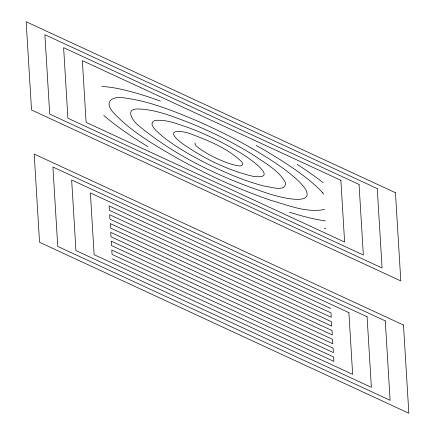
<?xml version="1.0" encoding="UTF-8"?>
<svg xmlns="http://www.w3.org/2000/svg" width="435" height="435" viewBox="0 0 435 435"><rect width="100%" height="100%" fill="white"/><g stroke="black" fill="none" stroke-linecap="round" stroke-linejoin="round"><path stroke-width="0.65" d="M195.021 142.794C194.347 145.649 198.529 147.394 200.252 149.113C205.994 153.147 212.242 156.393 218.615 159.297C224.786 161.989 231.105 164.593 237.787 165.664C240.49 166.839 244.916 164.8 241.74 161.858C228.397 148.873 210.535 141.527 193.406 134.893C180.579 129.532 162.434 128.776 182.559 143.691C203.846 158.536 227.75 170.308 253.067 176.333C283.321 180.476 242.741 153.452 236.896 150.825C221.437 141.707 205.189 133.904 188.382 127.602C177.572 124.127 166.311 119.087 154.735 120.5C146.551 124.192 159.079 132.941 161.934 135.943C176.208 147.405 192.352 156.274 208.642 164.495C226.591 173.244 245.074 181.226 264.48 186.126C269.76 186.506 285.8 192.629 285.55 182.869C279.101 170.438 265.589 163.62 254.573 155.773C234.209 143.017 212.623 132.251 190.399 123.138C173.407 116.754 156.007 109.337 137.596 108.957C124.203 108.81 133.48 121.99 138.977 125.922C177.034 157.459 223.041 178.54 269.689 194.048C278.52 196.582 287.519 199.002 296.752 199.355C300.351 199.306 305.865 199.415 307.164 195.184C307.529 190.03 303.151 186.077 300.036 182.515C292.853 175.272 284.555 169.248 276.165 163.489C251.196 146.747 224.389 132.887 196.897 120.799C173.723 111.094 150.042 101.328 124.965 98C111.153 95.455 102.975 102.426 114.682 113.992C132.604 132.724 155.545 145.66 177.79 158.525C207.566 174.924 238.549 189.274 270.722 200.29C288.057 205.151 306.425 213.155 324.684 209.442M101.877 86.538L105.004 86.701A136.574 25.828 26 0 1 151.32 97.87L160.499 101.089M325.385 220.931L318.186 219.729A148.493 28.079 26 0 1 300.27 215.439L289.422 212.215M325.858 228.734L324.298 228.364M330.698 308.486L109.12 205.902L109.386 210.317L330.964 312.896L331.236 317.305L109.658 214.727L109.924 219.137L331.503 321.721L331.769 326.13L110.191 223.546L110.457 227.956L332.035 330.54L332.307 334.95L110.729 232.366L110.996 236.776L332.574 339.36L332.84 343.77L111.262 241.191L111.529 245.601L333.107 348.179L333.373 352.595L111.795 250.011L112.067 254.421L333.645 357.004L333.911 361.414L112.333 258.83M297.301 164.425L301.765 167.355A154.496 29.216 26 0 1 318.79 179.329L323.058 182.586M322.34 192.487L323.76 194.168M147.992 146.736A142.56 26.959 26 0 1 103.709 115.357M256.188 145.41A130.63 24.703 26 0 1 322.422 192.52M395.453 192.721L26.16 21.75L31.51 109.963L400.809 280.934L395.453 192.721M377.259 188.583L44.892 34.708L49.71 114.1L382.077 267.971L377.259 188.583M359.06 184.445L63.624 47.671L67.909 118.238L363.345 255.013L359.06 184.445M340.866 180.308L82.356 60.628L86.103 122.376L344.612 242.056L340.866 180.308M403.49 325.037L34.191 154.066L39.547 242.279L408.84 413.25L403.49 325.037M385.29 320.899L52.923 167.029L57.741 246.417L390.108 400.292L385.29 320.899M367.091 316.762L71.655 179.987L75.94 250.555L371.376 387.329L367.091 316.762M348.897 312.624L90.388 192.944L94.134 254.692L352.644 374.372L348.897 312.624"/></g></svg>
